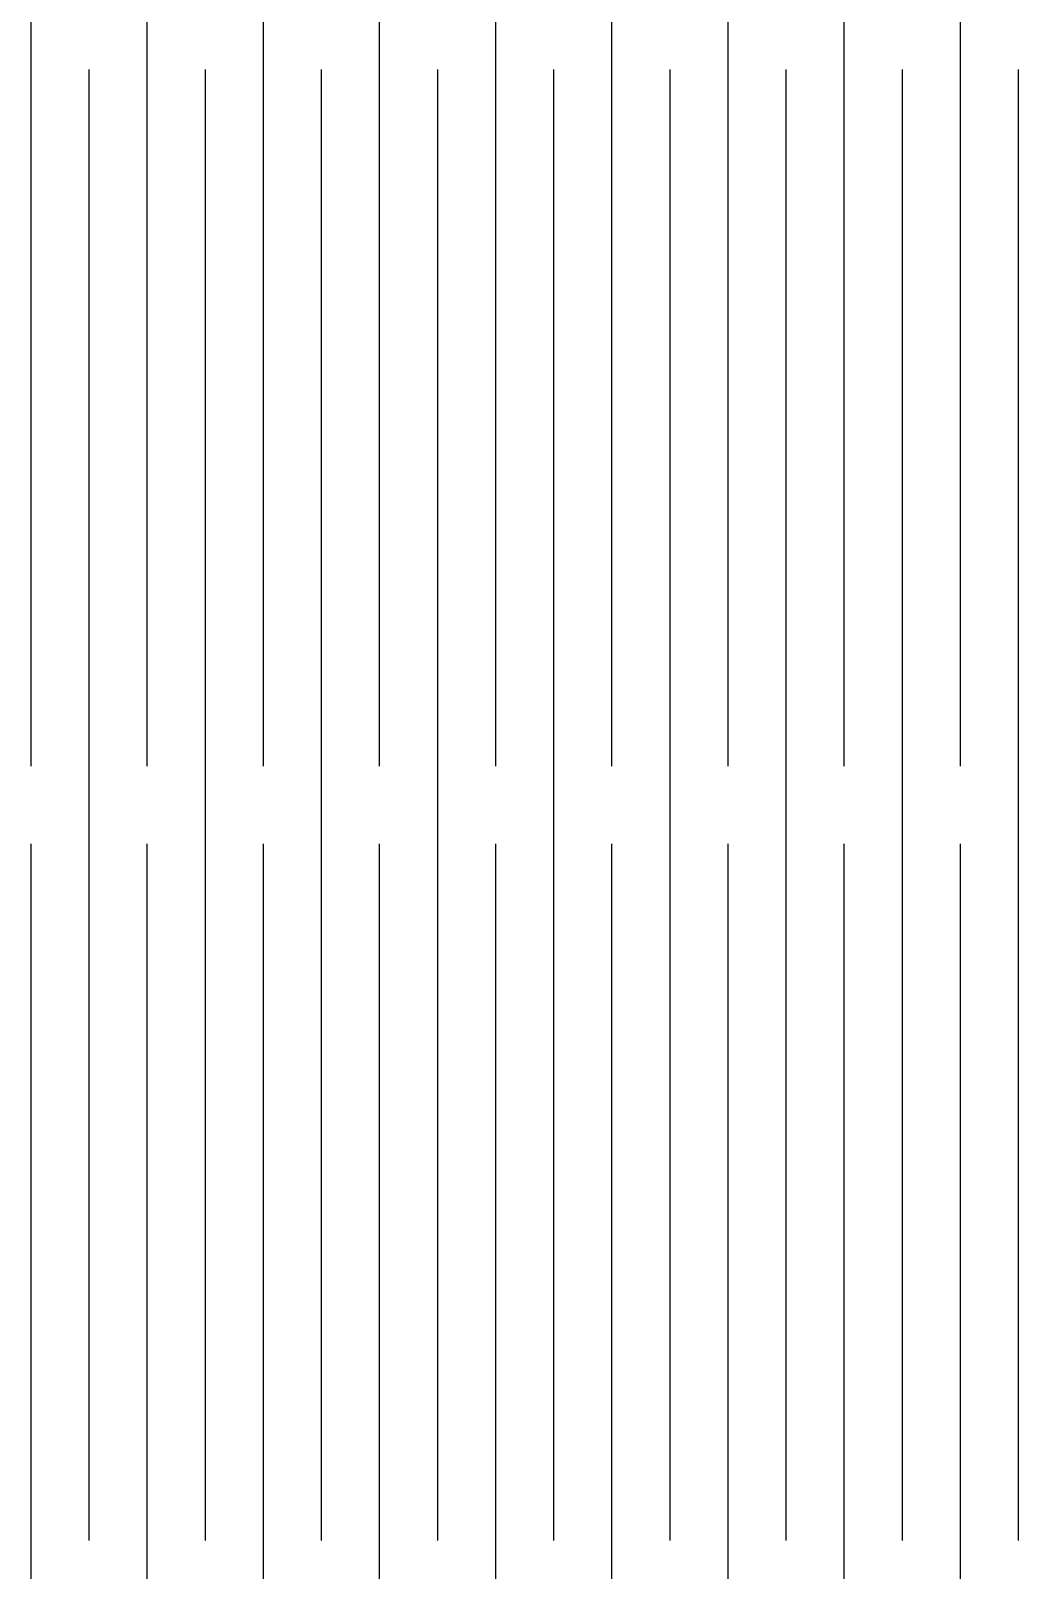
# Model space of a CAD drawing. Extents: x -180 to 180, y -173 to 173.
# Drawn here: x -61.42 to -30.82, y 33.28 to 81 of the extents above; entities that cross this region are included whole.
import ezdxf

# ---------------------------------------------------------------- set-up
doc = ezdxf.new("R2010")
doc.units = 0
doc.header["$MEASUREMENT"] = 0
doc.layers.get('0').update_dxf_attribs({"linetype": 'CONTINUOUS'})

msp = doc.modelspace()

# ---------------------------------------------------------------- linework, layer by layer
for p, q in [((-61.415, 103.8), (-61.415, 58.2)), ((-57.815, 103.8), (-57.815, 58.2)), ((-54.215, 103.8), (-54.215, 58.2)), ((-50.615, 103.8), (-50.615, 58.2)), ((-47.015, 103.8), (-47.015, 58.2)), ((-43.415, 103.8), (-43.415, 58.2)), ((-39.815, 103.8), (-39.815, 58.2)), ((-36.215, 103.8), (-36.215, 58.2)), ((-32.615, 103.8), (-32.615, 58.2)), ((-59.615, 79.8), (-59.615, 34.2)), ((-56.015, 79.8), (-56.015, 34.2)), ((-52.415, 79.8), (-52.415, 34.2)), ((-48.815, 79.8), (-48.815, 34.2)), ((-45.215, 79.8), (-45.215, 34.2)), ((-41.615, 79.8), (-41.615, 34.2)), ((-38.015, 79.8), (-38.015, 34.2)), ((-34.415, 79.8), (-34.415, 34.2)), ((-30.815, 79.8), (-30.815, 34.2)), ((-61.415, 55.8), (-61.415, 11.4)), ((-57.815, 55.8), (-57.815, 11.4)), ((-54.215, 55.8), (-54.215, 11.4)), ((-50.615, 55.8), (-50.615, 11.4)), ((-47.015, 55.8), (-47.015, 11.4)), ((-43.415, 55.8), (-43.415, 11.4)), ((-39.815, 55.8), (-39.815, 11.4)), ((-36.215, 55.8), (-36.215, 11.4)), ((-32.615, 55.8), (-32.615, 11.4))]:
    msp.add_line(p, q)

doc.saveas('drawing.dxf')
